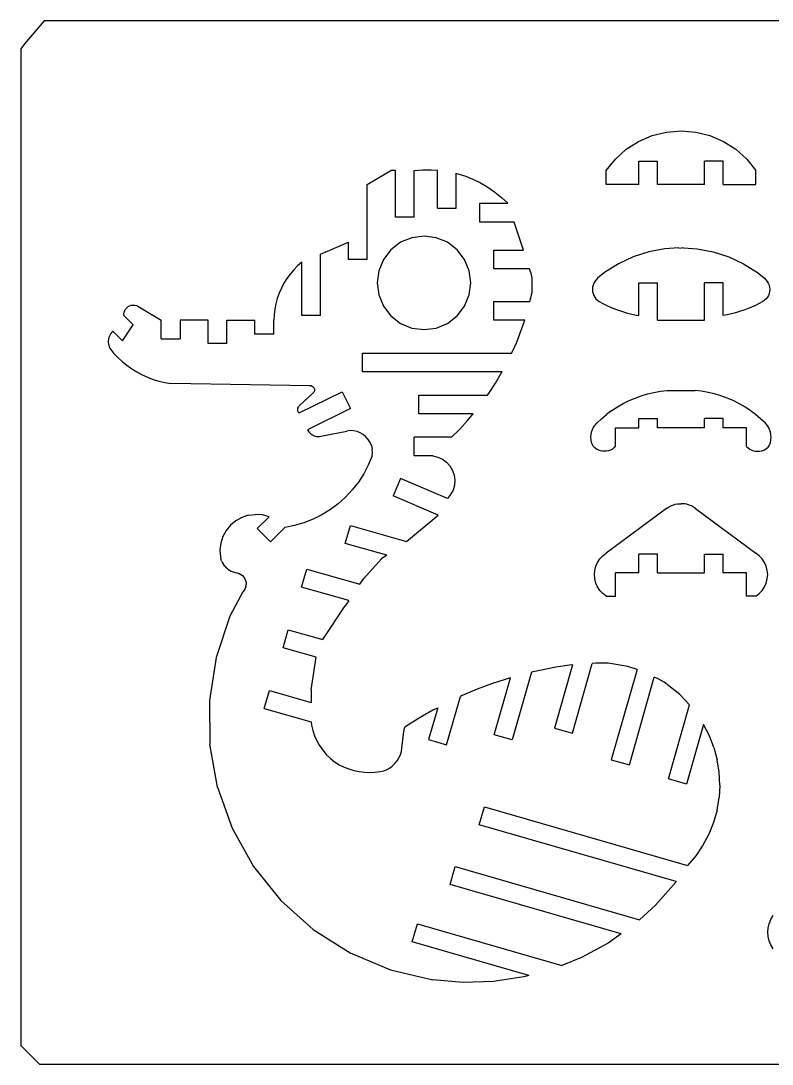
# Model space of a CAD drawing. Extents: x -304 to 304, y -467 to 467.
# Drawn here: x -304.1 to -143.7, y 244.1 to 467.1 of the extents above; entities that cross this region are included whole.
import ezdxf

# ---------------------------------------------------------------- set-up
doc = ezdxf.new("R2010")
doc.units = 0
doc.header["$MEASUREMENT"] = 0
doc.layers.get('0').update_dxf_attribs({"linetype": 'CONTINUOUS'})

msp = doc.modelspace()

# ---------------------------------------------------------------- linework, layer by layer
for p, q in [((-299.12, 467.13), (-303.32, 462.23)), ((-17.12, 467.13), (-299.12, 467.13)), ((-303.32, 462.23), (-304.12, 461.13)), ((-304.12, 461.13), (-304.12, 248.13)), ((-172.18, 441.36), (-169.3, 442.6)), ((-169.3, 442.6), (-166.25, 443.36)), ((-166.25, 443.36), (-163.12, 443.61)), ((-163.12, 443.61), (-160, 443.36)), ((-160, 443.36), (-156.95, 442.6)), ((-156.95, 442.6), (-154.07, 441.36)), ((-177.16, 437.57), (-174.82, 439.67)), ((-174.82, 439.67), (-172.18, 441.36)), ((-154.07, 441.36), (-151.43, 439.67)), ((-151.43, 439.67), (-149.09, 437.57)), ((-179.12, 435.13), (-177.16, 437.57)), ((-172.12, 437.13), (-168.12, 437.13)), ((-172.12, 432.13), (-172.12, 437.13)), ((-168.12, 432.13), (-168.12, 437.13)), ((-154.13, 437.13), (-158.12, 437.13)), ((-158.12, 432.13), (-158.12, 437.13)), ((-154.13, 432.13), (-154.13, 437.13)), ((-149.09, 437.57), (-147.12, 435.13)), ((-230.13, 432.13), (-225.13, 435.13)), ((-224.13, 435.13), (-225.13, 435.13)), ((-224.13, 425.13), (-224.13, 435.13)), ((-220.13, 435.13), (-218.3, 435.29)), ((-220.13, 425.13), (-220.13, 435.13)), ((-218.3, 435.29), (-216.47, 435.31)), ((-216.47, 435.31), (-215.13, 435.22)), ((-215.13, 427.12), (-215.13, 435.22)), ((-179.12, 432.13), (-179.12, 435.13)), ((-147.12, 432.13), (-147.12, 435.13)), ((-211.13, 427.12), (-211.13, 434.54)), ((-211.13, 434.54), (-211.06, 434.52)), ((-211.06, 434.52), (-209.31, 433.98)), ((-209.31, 433.98), (-207.61, 433.31)), ((-207.61, 433.31), (-205.96, 432.51)), ((-230.13, 416.13), (-230.13, 432.13)), ((-205.96, 432.51), (-204.38, 431.59)), ((-204.38, 431.59), (-202.88, 430.54)), ((-202.88, 430.54), (-201.47, 429.39)), ((-172.12, 432.13), (-179.12, 432.13)), ((-158.12, 432.13), (-168.12, 432.13)), ((-154.13, 432.13), (-147.12, 432.13)), ((-201.47, 429.39), (-200.14, 428.13)), ((-215.13, 427.12), (-211.13, 427.12)), ((-206.13, 428.13), (-200.14, 428.13)), ((-206.13, 424.13), (-206.13, 428.13)), ((-220.13, 425.13), (-224.13, 425.13)), ((-198.79, 424.11), (-206.13, 424.13)), ((-196.79, 418.13), (-198.79, 424.11)), ((-240.13, 417.27), (-234.13, 419.84)), ((-234.13, 416.13), (-234.13, 419.84)), ((-223.02, 419.79), (-225.09, 418.2)), ((-220.61, 420.78), (-223.02, 419.79)), ((-218.02, 421.13), (-220.61, 420.78)), ((-215.43, 420.78), (-218.02, 421.13)), ((-213.02, 419.79), (-215.43, 420.78)), ((-210.95, 418.2), (-213.02, 419.79)), ((-240.13, 404.13), (-240.13, 417.27)), ((-225.09, 418.2), (-226.68, 416.13)), ((-209.36, 416.13), (-210.95, 418.2)), ((-203.13, 418.13), (-196.79, 418.13)), ((-203.13, 414.13), (-203.13, 418.13)), ((-170.02, 417.76), (-173.34, 416.68)), ((-166.6, 418.41), (-170.02, 417.76)), ((-163.62, 418.59), (-166.6, 418.41)), ((-163.62, 418.59), (-163.12, 418.56)), ((-162.62, 418.59), (-163.12, 418.56)), ((-162.62, 418.59), (-159.65, 418.41)), ((-159.65, 418.41), (-156.23, 417.76)), ((-156.23, 417.76), (-152.91, 416.68)), ((-244.13, 415.55), (-245.01, 414.77)), ((-244.13, 404.13), (-244.13, 415.55)), ((-230.13, 416.13), (-234.13, 416.13)), ((-226.68, 416.13), (-227.68, 413.71)), ((-208.36, 413.71), (-209.36, 416.13)), ((-176.49, 415.2), (-179.44, 413.34)), ((-173.34, 416.68), (-176.49, 415.2)), ((-152.91, 416.68), (-149.76, 415.2)), ((-149.76, 415.2), (-146.81, 413.34)), ((-246.61, 413.01), (-247.31, 412.05)), ((-245.84, 413.92), (-246.61, 413.01)), ((-245.01, 414.77), (-245.84, 413.92)), ((-227.68, 413.71), (-228.02, 411.13)), ((-208.02, 411.13), (-208.36, 413.71)), ((-195.46, 414.13), (-203.13, 414.13)), ((-195.13, 413.13), (-195.46, 414.13)), ((-194.93, 412.23), (-195.13, 413.13)), ((-179.44, 413.34), (-180.94, 412.1)), ((-146.81, 413.34), (-145.31, 412.1)), ((-247.93, 411.05), (-248.49, 410)), ((-247.31, 412.05), (-247.93, 411.05)), ((-228.02, 411.13), (-227.68, 408.54)), ((-208.36, 408.54), (-208.02, 411.13)), ((-194.93, 409.03), (-194.93, 412.23)), ((-181.92, 410.63), (-182.02, 410.2)), ((-181.76, 411.05), (-181.92, 410.63)), ((-181.54, 411.44), (-181.76, 411.05)), ((-181.26, 411.79), (-181.54, 411.44)), ((-180.94, 412.1), (-181.26, 411.79)), ((-172.12, 411.13), (-168.12, 411.13)), ((-172.12, 404.13), (-172.12, 411.13)), ((-168.12, 403.13), (-168.12, 411.13)), ((-154.13, 411.13), (-158.12, 411.13)), ((-158.12, 403.13), (-158.12, 411.13)), ((-154.13, 404.13), (-154.13, 411.13)), ((-145.31, 412.1), (-144.99, 411.79)), ((-144.99, 411.79), (-144.71, 411.44)), ((-144.71, 411.44), (-144.49, 411.05)), ((-144.49, 411.05), (-144.33, 410.63)), ((-144.33, 410.63), (-144.23, 410.2)), ((-248.97, 408.91), (-249.36, 407.79)), ((-248.49, 410), (-248.97, 408.91)), ((-227.68, 408.54), (-226.68, 406.12)), ((-209.36, 406.12), (-208.36, 408.54)), ((-195.44, 407.13), (-194.93, 409.03)), ((-182.02, 410.2), (-182.06, 409.75)), ((-182.06, 409.75), (-182.03, 409.3)), ((-182.03, 409.3), (-181.93, 408.87)), ((-181.93, 408.87), (-181.77, 408.45)), ((-181.77, 408.45), (-181.56, 408.05)), ((-144.48, 408.45), (-144.69, 408.05)), ((-144.32, 408.87), (-144.48, 408.45)), ((-144.22, 409.3), (-144.32, 408.87)), ((-144.23, 410.2), (-144.19, 409.75)), ((-144.19, 409.75), (-144.22, 409.3)), ((-281.53, 405.81), (-281.24, 406.05)), ((-281.24, 406.05), (-280.91, 406.22)), ((-280.91, 406.22), (-280.56, 406.34)), ((-280.56, 406.34), (-280.19, 406.39)), ((-280.19, 406.39), (-279.82, 406.37)), ((-279.82, 406.37), (-279.46, 406.28)), ((-279.46, 406.28), (-279.12, 406.12)), ((-279.12, 406.12), (-274.13, 403.13)), ((-249.68, 406.65), (-249.91, 405.49)), ((-249.36, 407.79), (-249.68, 406.65)), ((-226.68, 406.12), (-225.09, 404.05)), ((-210.95, 404.05), (-209.36, 406.12)), ((-203.13, 407.13), (-195.44, 407.13)), ((-203.13, 403.13), (-203.13, 407.13)), ((-181.56, 408.05), (-181.29, 407.7)), ((-181.29, 407.7), (-180.97, 407.39)), ((-180.97, 407.39), (-180.59, 407.16)), ((-180.59, 407.16), (-179.8, 406.72)), ((-179.8, 406.72), (-179, 406.31)), ((-179, 406.31), (-178.18, 405.93)), ((-178.18, 405.93), (-177.34, 405.58)), ((-148.07, 405.93), (-148.91, 405.58)), ((-147.25, 406.31), (-148.07, 405.93)), ((-146.45, 406.72), (-147.25, 406.31)), ((-145.66, 407.16), (-146.45, 406.72)), ((-145.28, 407.39), (-145.66, 407.16)), ((-144.96, 407.7), (-145.28, 407.39)), ((-144.69, 408.05), (-144.96, 407.7)), ((-282.14, 404.5), (-282.08, 404.86)), ((-282.13, 404.13), (-282.14, 404.5)), ((-280.13, 402.13), (-282.13, 404.13)), ((-282.08, 404.86), (-281.95, 405.21)), ((-281.95, 405.21), (-281.77, 405.53)), ((-281.77, 405.53), (-281.53, 405.81)), ((-250.06, 404.31), (-250.13, 403.13)), ((-249.91, 405.49), (-250.06, 404.31)), ((-240.13, 404.13), (-244.13, 404.13)), ((-225.09, 404.05), (-223.02, 402.46)), ((-213.02, 402.46), (-210.95, 404.05)), ((-177.34, 405.58), (-176.5, 405.26)), ((-176.5, 405.26), (-175.64, 404.97)), ((-175.64, 404.97), (-174.77, 404.71)), ((-174.77, 404.71), (-173.9, 404.48)), ((-173.9, 404.48), (-173.01, 404.29)), ((-173.01, 404.29), (-172.12, 404.13)), ((-153.24, 404.29), (-154.13, 404.13)), ((-152.35, 404.48), (-153.24, 404.29)), ((-151.48, 404.71), (-152.35, 404.48)), ((-150.61, 404.97), (-151.48, 404.71)), ((-149.75, 405.26), (-150.61, 404.97)), ((-148.91, 405.58), (-149.75, 405.26)), ((-282.39, 398.73), (-280.13, 402.13)), ((-274.13, 399.13), (-274.13, 403.13)), ((-270.13, 403.13), (-270.13, 399.13)), ((-264.13, 403.13), (-270.13, 403.13)), ((-264.13, 398.13), (-264.13, 403.13)), ((-260.13, 403.13), (-254.13, 403.13)), ((-260.13, 398.13), (-260.13, 403.13)), ((-254.13, 400.13), (-254.13, 403.13)), ((-250.13, 400.13), (-250.13, 403.13)), ((-223.02, 402.46), (-220.61, 401.47)), ((-220.61, 401.47), (-218.02, 401.13)), ((-218.02, 401.13), (-215.43, 401.47)), ((-215.43, 401.47), (-213.02, 402.46)), ((-196.51, 403.13), (-203.13, 403.13)), ((-197.33, 400.78), (-196.51, 403.13)), ((-168.12, 403.13), (-158.12, 403.13)), ((-285.34, 399.41), (-285.41, 399.08)), ((-285.23, 399.72), (-285.34, 399.41)), ((-285.09, 400.03), (-285.23, 399.72)), ((-284.91, 400.31), (-285.09, 400.03)), ((-284.71, 400.58), (-284.91, 400.31)), ((-284.48, 400.82), (-284.71, 400.58)), ((-284.48, 400.82), (-282.39, 398.73)), ((-250.13, 400.13), (-254.13, 400.13)), ((-198.23, 398.47), (-197.33, 400.78)), ((-285.45, 398.75), (-285.46, 398.41)), ((-285.46, 398.41), (-285.43, 398.08)), ((-285.41, 399.08), (-285.45, 398.75)), ((-285.43, 398.08), (-285.36, 397.75)), ((-285.36, 397.75), (-285.26, 397.43)), ((-285.26, 397.43), (-285.13, 397.13)), ((-285.13, 397.13), (-284.31, 396.13)), ((-274.13, 399.13), (-270.13, 399.13)), ((-260.13, 398.13), (-264.13, 398.13)), ((-199.24, 396.2), (-198.23, 398.47)), ((-284.31, 396.13), (-283.43, 395.19)), ((-283.43, 395.19), (-282.5, 394.31)), ((-231.13, 396.13), (-199.27, 396.13)), ((-231.13, 392.13), (-231.13, 396.13)), ((-199.27, 396.13), (-199.24, 396.2)), ((-282.5, 394.31), (-281.5, 393.5)), ((-281.5, 393.5), (-280.46, 392.75)), ((-280.46, 392.75), (-279.37, 392.07)), ((-279.37, 392.07), (-278.23, 391.46)), ((-278.23, 391.46), (-277.06, 390.93)), ((-277.06, 390.93), (-275.86, 390.48)), ((-275.86, 390.48), (-274.63, 390.11)), ((-201.33, 392.13), (-231.13, 392.13)), ((-202.78, 389.67), (-201.51, 391.8)), ((-201.51, 391.8), (-201.33, 392.13)), ((-274.63, 390.11), (-273.38, 389.82)), ((-273.38, 389.82), (-272.11, 389.61)), ((-242.44, 389.13), (-272.11, 389.61)), ((-242.44, 389.13), (-242.25, 389.14)), ((-242.06, 389.1), (-242.25, 389.14)), ((-242.06, 389.1), (-241.89, 389.03)), ((-241.89, 389.03), (-241.73, 388.92)), ((-241.73, 388.92), (-241.6, 388.79)), ((-241.6, 388.79), (-241.51, 388.62)), ((-241.51, 388.62), (-241.44, 388.45)), ((-241.44, 388.07), (-241.49, 387.89)), ((-241.44, 388.45), (-241.42, 388.26)), ((-241.42, 388.26), (-241.44, 388.07)), ((-204.14, 387.59), (-202.78, 389.67)), ((-167.52, 387.96), (-166.12, 388.13)), ((-166.12, 388.13), (-160.12, 388.13)), ((-158.73, 387.96), (-160.12, 388.13)), ((-244.72, 383.31), (-235.47, 387.84)), ((-244.66, 384.84), (-241.71, 387.59)), ((-241.58, 387.73), (-241.71, 387.59)), ((-241.49, 387.89), (-241.58, 387.73)), ((-235.47, 387.84), (-233.71, 384.25)), ((-219.13, 387.13), (-204.47, 387.13)), ((-219.13, 383.13), (-219.13, 387.13)), ((-204.47, 387.13), (-204.14, 387.59)), ((-175.5, 385.31), (-174.24, 385.95)), ((-174.24, 385.95), (-172.95, 386.5)), ((-172.95, 386.5), (-171.63, 386.99)), ((-171.63, 386.99), (-170.28, 387.39)), ((-170.28, 387.39), (-168.91, 387.72)), ((-168.91, 387.72), (-167.52, 387.96)), ((-157.34, 387.72), (-158.73, 387.96)), ((-155.97, 387.39), (-157.34, 387.72)), ((-154.62, 386.99), (-155.97, 387.39)), ((-153.3, 386.5), (-154.62, 386.99)), ((-152.01, 385.95), (-153.3, 386.5)), ((-150.75, 385.31), (-152.01, 385.95)), ((-245.03, 384.23), (-245.05, 384.09)), ((-245.05, 384.09), (-245.04, 383.94)), ((-245.04, 383.94), (-245.02, 383.8)), ((-244.99, 384.38), (-245.03, 384.23)), ((-245.02, 383.8), (-244.97, 383.66)), ((-244.99, 384.38), (-244.94, 384.51)), ((-244.97, 383.66), (-244.9, 383.53)), ((-244.86, 384.63), (-244.94, 384.51)), ((-244.77, 384.75), (-244.86, 384.63)), ((-244.66, 384.84), (-244.77, 384.75)), ((-233.71, 384.25), (-242.93, 379.73)), ((-177.89, 383.84), (-179.02, 383)), ((-177.89, 383.84), (-176.72, 384.61)), ((-176.72, 384.61), (-175.5, 385.31)), ((-149.53, 384.61), (-150.75, 385.31)), ((-148.36, 383.84), (-149.53, 384.61)), ((-147.23, 383), (-148.36, 383.84)), ((-244.9, 383.53), (-244.82, 383.41)), ((-244.82, 383.41), (-244.72, 383.31)), ((-207.51, 383.13), (-219.13, 383.13)), ((-210.38, 379.88), (-208.7, 381.71)), ((-208.7, 381.71), (-207.51, 383.13)), ((-181.12, 381.13), (-180.1, 382.09)), ((-180.1, 382.09), (-179.02, 383)), ((-172.12, 380.12), (-172.12, 382.12)), ((-172.12, 382.12), (-168.12, 382.12)), ((-168.12, 380.12), (-168.12, 382.12)), ((-158.12, 380.12), (-158.12, 382.12)), ((-154.13, 382.12), (-158.12, 382.12)), ((-154.13, 380.12), (-154.13, 382.12)), ((-146.15, 382.09), (-147.23, 383)), ((-145.12, 381.13), (-146.15, 382.09)), ((-242.93, 379.73), (-242.78, 379.48)), ((-242.78, 379.48), (-242.61, 379.25)), ((-242.61, 379.25), (-242.41, 379.04)), ((-240.03, 378.34), (-234.54, 379.44)), ((-233.8, 379.53), (-234.54, 379.44)), ((-233.06, 379.49), (-233.8, 379.53)), ((-232.33, 379.34), (-233.06, 379.49)), ((-231.64, 379.07), (-232.33, 379.34)), ((-212.13, 378.13), (-210.38, 379.88)), ((-182.33, 378.68), (-182.22, 379.22)), ((-182.22, 379.22), (-182.04, 379.75)), ((-182.04, 379.75), (-181.8, 380.25)), ((-181.8, 380.25), (-181.49, 380.71)), ((-181.49, 380.71), (-181.12, 381.13)), ((-177.12, 380.12), (-172.12, 380.12)), ((-177.12, 376.12), (-177.12, 380.12)), ((-158.12, 380.12), (-168.12, 380.12)), ((-149.12, 380.12), (-154.13, 380.12)), ((-149.12, 376.12), (-149.12, 380.12)), ((-144.76, 380.71), (-145.12, 381.13)), ((-144.45, 380.25), (-144.76, 380.71)), ((-144.21, 379.75), (-144.45, 380.25)), ((-144.03, 379.22), (-144.21, 379.75)), ((-143.92, 378.68), (-144.03, 379.22)), ((-242.41, 379.04), (-242.2, 378.86)), ((-242.2, 378.86), (-241.96, 378.69)), ((-241.96, 378.69), (-241.71, 378.55)), ((-241.71, 378.55), (-241.45, 378.44)), ((-241.45, 378.44), (-241.17, 378.36)), ((-241.17, 378.36), (-240.89, 378.31)), ((-240.89, 378.31), (-240.6, 378.29)), ((-240.6, 378.29), (-240.31, 378.3)), ((-240.31, 378.3), (-240.03, 378.34)), ((-231, 378.69), (-231.64, 379.07)), ((-230.43, 378.22), (-231, 378.69)), ((-229.94, 377.65), (-230.43, 378.22)), ((-229.55, 377.02), (-229.94, 377.65)), ((-229.27, 376.33), (-229.55, 377.02)), ((-212.13, 378.13), (-220.13, 378.13)), ((-220.13, 374.13), (-220.13, 378.13)), ((-182.37, 378.13), (-182.33, 378.68)), ((-182.33, 377.57), (-182.37, 378.13)), ((-182.22, 377.03), (-182.33, 377.57)), ((-182.04, 376.5), (-182.22, 377.03)), ((-144.21, 376.5), (-144.03, 377.03)), ((-144.03, 377.03), (-143.92, 377.57)), ((-143.88, 378.13), (-143.92, 378.68)), ((-143.92, 377.57), (-143.88, 378.13)), ((-229.27, 376.33), (-229.1, 375.61)), ((-229.13, 374.13), (-229.05, 374.87)), ((-229.05, 374.87), (-229.1, 375.61)), ((-181.91, 376.22), (-182.04, 376.5)), ((-181.91, 376.22), (-181.78, 376.06)), ((-181.53, 375.83), (-181.78, 376.06)), ((-181.16, 375.58), (-181.53, 375.83)), ((-180.76, 375.38), (-181.16, 375.58)), ((-180.34, 375.24), (-180.76, 375.38)), ((-179.91, 375.15), (-180.34, 375.24)), ((-179.46, 375.13), (-179.91, 375.15)), ((-179.03, 375.15), (-179.46, 375.13)), ((-178.6, 375.24), (-179.03, 375.15)), ((-178.19, 375.39), (-178.6, 375.24)), ((-177.8, 375.58), (-178.19, 375.39)), ((-177.45, 375.83), (-177.8, 375.58)), ((-177.12, 376.12), (-177.45, 375.83)), ((-149.12, 376.12), (-148.8, 375.83)), ((-148.8, 375.83), (-148.44, 375.58)), ((-148.44, 375.58), (-148.04, 375.39)), ((-148.04, 375.39), (-147.63, 375.24)), ((-147.63, 375.24), (-147.2, 375.15)), ((-147.2, 375.15), (-146.76, 375.13)), ((-146.76, 375.13), (-146.32, 375.15)), ((-146.32, 375.15), (-145.89, 375.24)), ((-145.89, 375.24), (-145.47, 375.39)), ((-145.47, 375.39), (-145.08, 375.58)), ((-145.08, 375.58), (-144.72, 375.83)), ((-144.72, 375.83), (-144.51, 376.02)), ((-144.51, 376.02), (-144.32, 376.27)), ((-144.32, 376.27), (-144.21, 376.5)), ((-229.13, 374.13), (-229.93, 372.18)), ((-216.13, 374.13), (-220.13, 374.13)), ((-216.13, 374.13), (-215.07, 373.88)), ((-215.07, 373.88), (-214.08, 373.43)), ((-214.08, 373.43), (-213.21, 372.78)), ((-213.21, 372.78), (-212.48, 371.98)), ((-230.91, 370.31), (-232.05, 368.54)), ((-229.93, 372.18), (-230.91, 370.31)), ((-212.48, 371.98), (-211.94, 371.04)), ((-211.94, 371.04), (-211.59, 370.02)), ((-232.05, 368.54), (-233.34, 366.87)), ((-223.05, 369.3), (-224.63, 365.63)), ((-213.03, 365.02), (-223.05, 369.3)), ((-211.59, 370.02), (-211.45, 368.94)), ((-211.45, 368.94), (-211.53, 367.86)), ((-233.34, 366.87), (-234.78, 365.33)), ((-212.34, 365.86), (-213.03, 365.02)), ((-211.83, 366.82), (-212.34, 365.86)), ((-211.53, 367.86), (-211.83, 366.82)), ((-236.35, 363.92), (-238.03, 362.66)), ((-234.78, 365.33), (-236.35, 363.92)), ((-214.98, 361.49), (-224.63, 365.63)), ((-165.33, 363.44), (-164.85, 363.64)), ((-164.85, 363.64), (-164.35, 363.79)), ((-164.35, 363.79), (-163.84, 363.88)), ((-163.84, 363.88), (-163.32, 363.91)), ((-163.32, 363.91), (-163.12, 363.9)), ((-162.93, 363.91), (-163.12, 363.9)), ((-162.41, 363.88), (-162.93, 363.91)), ((-161.9, 363.79), (-162.41, 363.88)), ((-161.4, 363.64), (-161.9, 363.79)), ((-160.92, 363.44), (-161.4, 363.64)), ((-255.5, 361.44), (-256.9, 360.99)), ((-255.5, 361.44), (-254.03, 361.62)), ((-252.55, 361.51), (-254.03, 361.62)), ((-251.13, 361.13), (-252.55, 361.51)), ((-239.83, 361.55), (-241.71, 360.61)), ((-238.03, 362.66), (-239.83, 361.55)), ((-221.78, 355.87), (-214.98, 361.49)), ((-166.2, 362.86), (-179.12, 353.37)), ((-166.2, 362.86), (-165.79, 363.18)), ((-165.79, 363.18), (-165.33, 363.44)), ((-160.46, 363.18), (-160.92, 363.44)), ((-160.05, 362.86), (-160.46, 363.18)), ((-160.05, 362.86), (-147.12, 353.37)), ((-259.34, 359.34), (-260.28, 358.2)), ((-258.2, 360.28), (-259.34, 359.34)), ((-256.9, 360.99), (-258.2, 360.28)), ((-253.63, 358.63), (-251.13, 361.13)), ((-245.7, 359.24), (-247.76, 358.83)), ((-243.67, 359.84), (-245.7, 359.24)), ((-241.71, 360.61), (-243.67, 359.84)), ((-234.83, 355.42), (-233.73, 359.27)), ((-233.73, 359.27), (-221.78, 355.87)), ((-260.99, 356.9), (-261.44, 355.5)), ((-260.28, 358.2), (-260.99, 356.9)), ((-250.8, 355.8), (-253.63, 358.63)), ((-247.76, 358.83), (-250.8, 355.8)), ((-261.44, 355.5), (-261.62, 354.03)), ((-225.95, 352.9), (-234.83, 355.42)), ((-261.62, 354.03), (-261.51, 352.55)), ((-261.51, 352.55), (-261.41, 352.12)), ((-225.95, 352.9), (-227.13, 352.13)), ((-180.46, 352.14), (-179.84, 352.81)), ((-179.84, 352.81), (-179.12, 353.37)), ((-168.12, 353.13), (-172.12, 353.13)), ((-172.12, 349.12), (-172.12, 353.13)), ((-168.12, 349.12), (-168.12, 353.13)), ((-158.12, 353.13), (-154.13, 353.13)), ((-158.12, 349.12), (-158.12, 353.13)), ((-154.13, 349.12), (-154.13, 353.13)), ((-146.41, 352.81), (-147.12, 353.37)), ((-145.79, 352.14), (-146.41, 352.81)), ((-261.27, 351.7), (-261.41, 352.12)), ((-261.27, 351.7), (-261.08, 351.3)), ((-261.08, 351.3), (-260.85, 350.92)), ((-260.59, 350.56), (-260.85, 350.92)), ((-260.59, 350.56), (-260.28, 350.24)), ((-259.94, 349.95), (-260.28, 350.24)), ((-230.88, 347.93), (-227.13, 352.13)), ((-181.55, 349.66), (-181.33, 350.54)), ((-181.33, 350.54), (-180.96, 351.38)), ((-180.96, 351.38), (-180.46, 352.14)), ((-145.29, 351.38), (-145.79, 352.14)), ((-144.92, 350.54), (-145.29, 351.38)), ((-144.7, 349.66), (-144.92, 350.54)), ((-259.94, 349.95), (-259.58, 349.7)), ((-259.58, 349.7), (-259.19, 349.49)), ((-259.19, 349.49), (-258.78, 349.32)), ((-258.78, 349.32), (-258.35, 349.2)), ((-258.35, 349.2), (-257.91, 349.12)), ((-257.91, 349.12), (-257.5, 349)), ((-257.5, 349), (-257.13, 348.8)), ((-257.13, 348.8), (-256.79, 348.54)), ((-256.79, 348.54), (-256.5, 348.23)), ((-256.5, 348.23), (-256.28, 347.86)), ((-244.17, 346.08), (-243.08, 349.93)), ((-243.08, 349.93), (-231.73, 346.7)), ((-231.73, 346.7), (-230.88, 347.93)), ((-181.62, 348.75), (-181.55, 349.66)), ((-181.55, 347.84), (-181.62, 348.75)), ((-172.12, 349.12), (-177.12, 349.12)), ((-177.12, 344.13), (-177.12, 349.12)), ((-168.12, 349.12), (-158.12, 349.12)), ((-149.12, 349.12), (-154.13, 349.12)), ((-149.12, 344.12), (-149.12, 349.12)), ((-144.62, 348.75), (-144.7, 349.66)), ((-144.7, 347.84), (-144.62, 348.75)), ((-256.24, 345.8), (-256.45, 345.43)), ((-256.28, 347.86), (-256.12, 347.47)), ((-256.1, 346.2), (-256.24, 345.8)), ((-256.12, 347.47), (-256.04, 347.05)), ((-256.1, 346.2), (-256.03, 346.62)), ((-256.04, 347.05), (-256.03, 346.62)), ((-234.05, 343.2), (-244.17, 346.08)), ((-181.33, 346.96), (-181.55, 347.84)), ((-180.96, 346.12), (-181.33, 346.96)), ((-180.46, 345.36), (-180.96, 346.12)), ((-145.79, 345.36), (-145.29, 346.12)), ((-145.29, 346.12), (-144.92, 346.96)), ((-144.92, 346.96), (-144.7, 347.84)), ((-256.72, 345.1), (-259.48, 339.88)), ((-256.45, 345.43), (-256.72, 345.1)), ((-179.84, 344.69), (-180.46, 345.36)), ((-179.12, 344.13), (-179.84, 344.69)), ((-179.12, 344.13), (-177.12, 344.13)), ((-147.12, 344.13), (-149.12, 344.12)), ((-147.12, 344.13), (-146.41, 344.69)), ((-146.41, 344.69), (-145.79, 345.36)), ((-239.63, 334.87), (-234.83, 342.07)), ((-234.05, 343.2), (-234.83, 342.07)), ((-259.48, 339.88), (-262.42, 331.03)), ((-248.13, 333.13), (-247.03, 336.97)), ((-247.03, 336.97), (-239.63, 334.87)), ((-241.09, 331.12), (-248.13, 333.13)), ((-262.42, 331.03), (-263.86, 321.82)), ((-242.13, 324.13), (-241.09, 331.12)), ((-195.07, 327.89), (-199.19, 313.41)), ((-193.31, 328.3), (-195.07, 327.89)), ((-189.88, 328.95), (-193.31, 328.3)), ((-186.34, 329.46), (-190.18, 315.95)), ((-186.42, 329.46), (-189.88, 328.95)), ((-186.34, 329.46), (-186.42, 329.46)), ((-186.33, 314.86), (-182.09, 329.76)), ((-181.35, 329.81), (-182.09, 329.76)), ((-178.69, 329.81), (-181.35, 329.81)), ((-174.51, 329.12), (-178.69, 329.81)), ((-172.53, 328.45), (-178.02, 309.17)), ((-172.53, 328.45), (-174.51, 329.12)), ((-200.91, 326.29), (-203.41, 325.48)), ((-203.04, 314.5), (-199.58, 326.68)), ((-199.58, 326.68), (-200.91, 326.29)), ((-174.17, 308.07), (-168.84, 326.82)), ((-168.04, 326.45), (-168.84, 326.82)), ((-166.75, 325.75), (-168.04, 326.45)), ((-163.38, 323.17), (-166.75, 325.75)), ((-252.13, 320.13), (-251.03, 323.97)), ((-251.03, 323.97), (-242.14, 321.44)), ((-242.13, 324.13), (-242.14, 321.44)), ((-206.68, 324.26), (-209.9, 322.9)), ((-203.41, 325.48), (-206.68, 324.26)), ((-263.86, 321.82), (-263.75, 312.5)), ((-213.19, 312.41), (-210.25, 322.73)), ((-209.9, 322.9), (-210.25, 322.73)), ((-161.29, 320.94), (-163.38, 323.17)), ((-252.13, 320.13), (-242.13, 317.28)), ((-216.16, 319.77), (-219.18, 318.01)), ((-215.1, 320.31), (-217.04, 313.5)), ((-215.89, 319.91), (-216.16, 319.77)), ((-215.89, 319.91), (-215.1, 320.31)), ((-165.8, 305.09), (-161.29, 320.94)), ((-242.13, 317.28), (-242.04, 316.59)), ((-219.18, 318.01), (-222.13, 316.13)), ((-158.33, 316.72), (-161.95, 304)), ((-157.08, 314.32), (-158.33, 316.72)), ((-242.04, 316.59), (-241.78, 315.43)), ((-241.78, 315.43), (-241.4, 314.31)), ((-222.73, 311.68), (-222.33, 315.23)), ((-222.33, 315.23), (-222.13, 316.13)), ((-199.19, 313.41), (-203.04, 314.5)), ((-190.18, 315.95), (-186.33, 314.86)), ((-262.11, 303.32), (-263.75, 312.5)), ((-241.4, 314.31), (-240.92, 313.23)), ((-240.92, 313.23), (-240.34, 312.2)), ((-217.04, 313.5), (-213.19, 312.41)), ((-156.1, 311.79), (-157.08, 314.32)), ((-240.34, 312.2), (-239.66, 311.23)), ((-239.66, 311.23), (-238.9, 310.33)), ((-238.9, 310.33), (-238.05, 309.5)), ((-223.39, 309.57), (-223.08, 310.24)), ((-223.08, 310.24), (-222.85, 310.95)), ((-222.85, 310.95), (-222.73, 311.68)), ((-156.1, 311.79), (-155.39, 309.18)), ((-238.05, 309.5), (-237.12, 308.77)), ((-237.12, 308.77), (-236.13, 308.13)), ((-236.13, 308.13), (-235.11, 307.63)), ((-225.38, 307.42), (-224.79, 307.85)), ((-224.79, 307.85), (-224.25, 308.36)), ((-224.25, 308.36), (-223.78, 308.94)), ((-223.78, 308.94), (-223.39, 309.57)), ((-178.02, 309.17), (-174.17, 308.07)), ((-154.97, 306.5), (-155.39, 309.18)), ((-235.11, 307.63), (-234.06, 307.23)), ((-234.06, 307.23), (-232.98, 306.91)), ((-232.98, 306.91), (-231.87, 306.68)), ((-231.87, 306.68), (-230.75, 306.54)), ((-230.75, 306.54), (-229.63, 306.49)), ((-229.63, 306.49), (-228.5, 306.54)), ((-228.5, 306.54), (-227.38, 306.68)), ((-227.38, 306.68), (-226.58, 306.84)), ((-226.58, 306.84), (-226.03, 307.06)), ((-226.03, 307.06), (-225.38, 307.42)), ((-154.83, 303.79), (-154.97, 306.5)), ((-262.11, 303.32), (-258.98, 294.54)), ((-161.95, 304), (-165.8, 305.09)), ((-154.83, 303.79), (-154.99, 301.09)), ((-155.44, 298.42), (-154.99, 301.09)), ((-206.23, 295.28), (-205.13, 299.13)), ((-205.13, 299.13), (-161.75, 286.61)), ((-155.44, 298.42), (-156.18, 295.81)), ((-258.98, 294.54), (-254.44, 286.39)), ((-164.15, 283.14), (-206.23, 295.28)), ((-156.18, 295.81), (-157.19, 293.3)), ((-157.19, 293.3), (-158.47, 290.91)), ((-158.47, 290.91), (-159.99, 288.67)), ((-159.99, 288.67), (-161.75, 286.61)), ((-254.44, 286.39), (-248.61, 279.11)), ((-212.46, 282.51), (-211.35, 286.35)), ((-211.35, 286.35), (-172.02, 275)), ((-175.94, 271.97), (-212.46, 282.51)), ((-164.26, 282.99), (-168.56, 278.11)), ((-164.15, 283.14), (-164.26, 282.99)), ((-248.61, 279.11), (-241.67, 272.89)), ((-168.56, 278.11), (-172.02, 275)), ((-144.29, 274.13), (-143.94, 275.01)), ((-143.94, 275.01), (-143.47, 275.88)), ((-241.67, 272.89), (-233.79, 267.9)), ((-220.53, 270.26), (-219.42, 274.11)), ((-219.42, 274.11), (-188.61, 265.21)), ((-144.56, 272.32), (-144.49, 273.23)), ((-144.49, 271.41), (-144.56, 272.32)), ((-144.49, 273.23), (-144.29, 274.13)), ((-195.6, 263.07), (-220.53, 270.26)), ((-178.7, 270.01), (-184.41, 266.9)), ((-175.94, 271.97), (-178.7, 270.01)), ((-144.29, 270.51), (-144.49, 271.41)), ((-143.94, 269.63), (-144.29, 270.51)), ((-233.79, 267.9), (-225.2, 264.28)), ((-143.47, 268.76), (-143.94, 269.63)), ((-184.41, 266.9), (-188.61, 265.21)), ((-225.2, 264.28), (-216.13, 262.13)), ((-209.65, 261.58), (-216.13, 262.13)), ((-203.15, 261.8), (-209.65, 261.58)), ((-196.72, 262.77), (-203.15, 261.8)), ((-195.6, 263.07), (-196.72, 262.77)), ((-304.12, 248.13), (-300.12, 244.13)), ((-300.12, 244.13), (-17.12, 244.13))]:
    msp.add_line(p, q)

doc.saveas('drawing.dxf')
